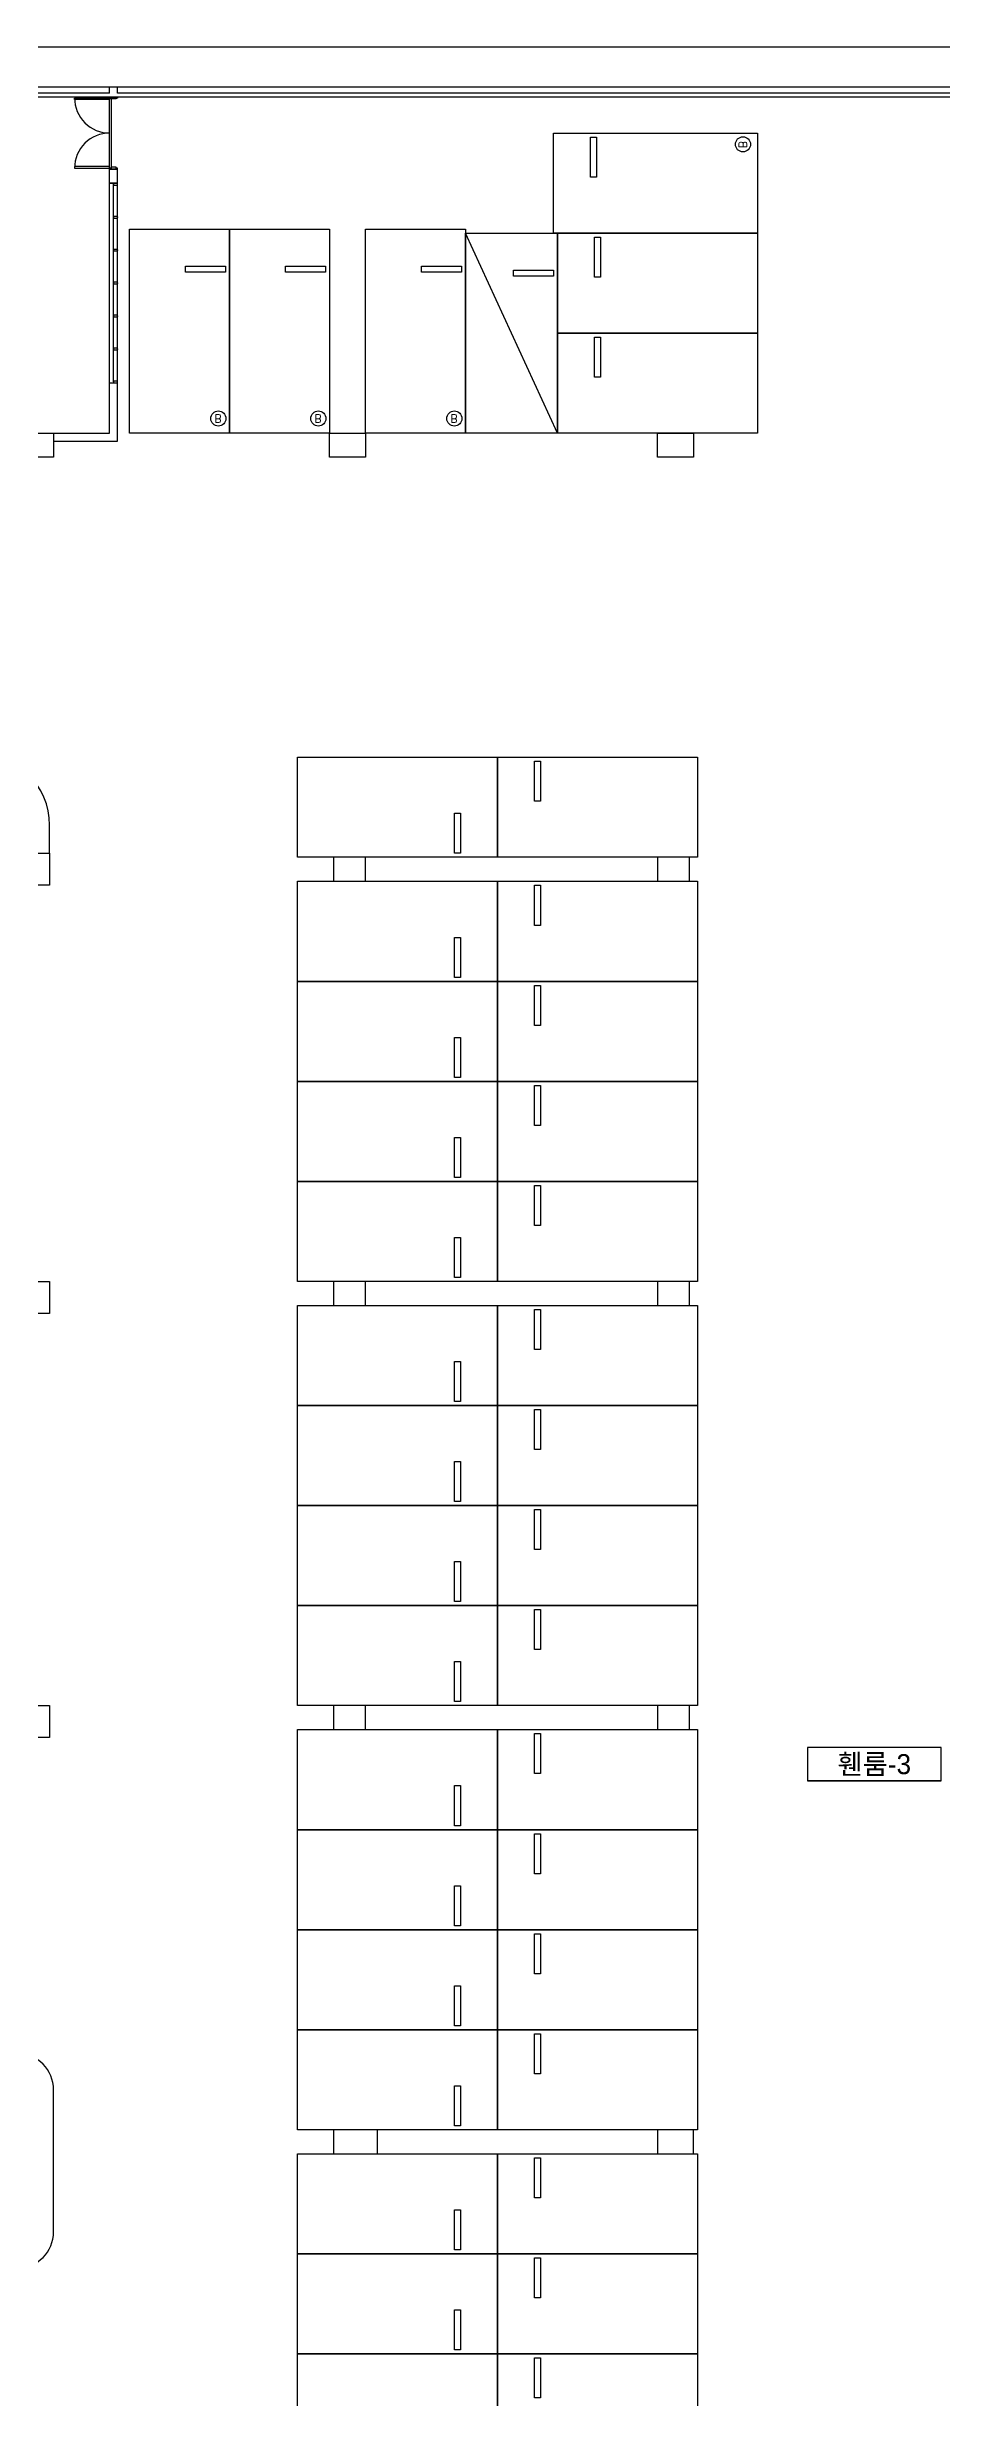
# Model space of a CAD drawing. Header units: millimetres. Extents: x -7614 to 421357, y 87385 to 341757.
# Drawn here: x 124055 to 146406, y 196125 to 254877 of the extents above; entities that cross this region are included whole.
import ezdxf
from ezdxf.enums import TextEntityAlignment as Align

# ---------------------------------------------------------------- set-up
doc = ezdxf.new("R2010")
doc.units = ezdxf.units.MM
doc.header["$LTSCALE"] = 600
doc.header["$MEASUREMENT"] = 0
for name, color, linetype in [('e-plan', 9, 'CONTINUOUS'), ('e-room-box', 7, 'CONTINUOUS'), ('e-text', 6, 'CONTINUOUS')]:
    doc.layers.add(name, color=color, linetype=linetype)
doc.styles.add('kiahn', font='romans.shx', dxfattribs={"bigfont": 'cadhs.shx'})
doc.styles.add('돋움', font='Dotum.ttf')

msp = doc.modelspace()

# ---------------------------------------------------------------- linework, layer by layer
at = {"layer": 'e-plan'}
for p, q in [((163670, 254877), (117234, 254877)), ((164670, 253877), (117776, 253877)), ((125620, 253727), (125620, 253877)), ((125820, 253727), (125820, 253877)), ((125620, 253727), (119670, 253727)), ((148320, 253627), (119670, 253627)), ((124745, 253602), (125620, 253602)), ((124745, 253562), (124745, 253602)), ((125620, 253562), (124745, 253562)), ((125620, 253627), (125620, 253627)), ((125620, 253602), (125620, 253627)), ((125620, 253627), (125820, 253627)), ((125620, 251852), (125620, 253602)), ((125620, 253602), (125620, 253562)), ((125660, 253602), (125620, 253602)), ((125660, 253582), (125660, 253602)), ((125660, 253582), (125660, 251872)), ((125780, 253582), (125660, 253582)), ((125820, 253602), (125780, 253602)), ((125780, 253602), (125780, 253582)), ((148320, 253727), (125820, 253727)), ((125820, 253627), (125820, 253602)), ((136720, 250227), (136720, 252727)), ((136720, 252727), (141820, 252727)), ((141820, 252727), (141820, 250227)), ((137645, 252627), (137795, 252627)), ((137645, 251627), (137645, 252627)), ((137795, 252627), (137795, 251627)), ((125620, 251892), (124745, 251892)), ((124745, 251892), (124745, 251852)), ((124745, 251852), (125620, 251852)), ((125620, 251852), (125620, 251892)), ((125660, 251852), (125620, 251852)), ((125620, 251852), (125620, 251827)), ((125620, 251477), (125620, 251827)), ((125820, 251827), (125620, 251827)), ((125620, 251827), (125820, 251827)), ((125820, 251477), (125620, 251477)), ((125620, 251477), (125820, 251477)), ((125620, 246477), (125620, 251477)), ((125780, 251872), (125660, 251872)), ((125660, 251872), (125660, 251852)), ((125720, 251467), (125720, 251427)), ((125820, 251467), (125720, 251467)), ((125780, 251852), (125780, 251872)), ((125820, 251852), (125780, 251852)), ((125820, 251827), (125820, 251852)), ((125820, 251477), (125820, 251827)), ((125820, 251427), (125820, 251467)), ((137795, 251627), (137645, 251627)), ((125720, 246507), (125720, 251447)), ((125720, 251427), (125820, 251427)), ((125820, 246507), (125820, 251447)), ((125720, 250643), (125720, 250603)), ((125820, 250643), (125720, 250643)), ((125720, 250603), (125820, 250603)), ((125820, 250603), (125820, 250643)), ((126120, 250327), (128620, 250327)), ((126120, 245227), (126120, 250327)), ((128620, 250327), (131120, 250327)), ((128620, 245227), (128620, 250327)), ((128620, 250327), (128620, 245227)), ((131120, 250327), (131120, 245227)), ((132020, 250327), (134520, 250327)), ((132020, 245227), (132020, 250327)), ((134520, 250327), (134520, 245227)), ((125720, 249820), (125720, 249780)), ((125820, 249820), (125720, 249820)), ((125720, 249780), (125820, 249780)), ((125820, 249780), (125820, 249820)), ((136820, 245227), (134520, 250227)), ((134520, 250227), (136820, 250227)), ((134520, 245227), (134520, 250227)), ((141820, 250227), (136720, 250227)), ((136820, 250227), (136820, 245227)), ((136820, 247727), (136820, 250227)), ((136820, 250227), (141820, 250227)), ((137745, 250127), (137895, 250127)), ((137745, 249127), (137745, 250127)), ((137895, 250127), (137895, 249127)), ((141820, 250227), (141820, 247727)), ((127520, 249252), (127520, 249402)), ((127520, 249402), (128520, 249402)), ((128520, 249252), (127520, 249252)), ((128520, 249402), (128520, 249252)), ((130020, 249252), (130020, 249402)), ((130020, 249402), (131020, 249402)), ((131020, 249252), (130020, 249252)), ((131020, 249402), (131020, 249252)), ((133420, 249252), (133420, 249402)), ((133420, 249402), (134420, 249402)), ((134420, 249252), (133420, 249252)), ((134420, 249402), (134420, 249252)), ((135720, 249152), (135720, 249302)), ((135720, 249302), (136720, 249302)), ((136720, 249152), (135720, 249152)), ((136720, 249302), (136720, 249152)), ((137895, 249127), (137745, 249127)), ((125720, 248997), (125720, 248957)), ((125820, 248997), (125720, 248997)), ((125720, 248957), (125820, 248957)), ((125820, 248957), (125820, 248997)), ((125720, 248173), (125720, 248133)), ((125820, 248173), (125720, 248173)), ((125720, 248133), (125820, 248133)), ((125820, 248133), (125820, 248173)), ((125720, 247350), (125720, 247310)), ((125820, 247350), (125720, 247350)), ((125820, 247310), (125820, 247350)), ((141820, 247727), (136820, 247727)), ((136820, 245227), (136820, 247727)), ((136820, 247727), (141820, 247727)), ((137745, 247627), (137895, 247627)), ((137745, 246627), (137745, 247627)), ((137895, 247627), (137895, 246627)), ((141820, 247727), (141820, 245227)), ((125720, 247310), (125820, 247310)), ((125620, 245227), (125620, 246477)), ((125620, 246327), (125620, 246477)), ((125820, 246477), (125620, 246477)), ((125720, 246527), (125720, 246487)), ((125820, 246527), (125720, 246527)), ((125720, 246487), (125820, 246487)), ((125820, 246487), (125820, 246527)), ((125820, 245027), (125820, 246477)), ((137895, 246627), (137745, 246627)), ((124220, 245227), (125620, 245227)), ((124220, 245027), (125820, 245027)), ((128620, 245227), (126120, 245227)), ((131120, 245227), (128620, 245227)), ((134520, 245227), (132020, 245227)), ((136820, 245227), (134520, 245227)), ((141820, 245227), (136820, 245227)), ((130320, 234627), (130320, 237127)), ((130320, 237127), (135320, 237127)), ((135320, 237127), (135320, 234627)), ((135320, 234627), (135320, 237127)), ((135320, 237127), (140320, 237127)), ((136245, 237027), (136395, 237027)), ((136245, 236027), (136245, 237027)), ((136395, 237027), (136395, 236027)), ((140320, 237127), (140320, 234627)), ((134245, 234727), (134245, 235727)), ((134245, 235727), (134395, 235727)), ((134395, 235727), (134395, 234727)), ((136395, 236027), (136245, 236027)), ((124120, 234727), (124120, 235427)), ((135320, 234627), (130320, 234627)), ((134395, 234727), (134245, 234727)), ((140320, 234627), (135320, 234627)), ((130320, 231527), (130320, 234027)), ((130320, 234027), (135320, 234027)), ((135320, 234027), (135320, 231527)), ((135320, 231527), (135320, 234027)), ((135320, 234027), (140320, 234027)), ((136245, 233927), (136395, 233927)), ((136245, 232927), (136245, 233927)), ((136395, 233927), (136395, 232927)), ((140320, 234027), (140320, 231527)), ((136395, 232927), (136245, 232927)), ((134245, 231627), (134245, 232627)), ((134245, 232627), (134395, 232627)), ((134395, 232627), (134395, 231627)), ((130320, 229027), (130320, 231527)), ((130320, 231527), (135320, 231527)), ((135320, 231527), (130320, 231527)), ((134395, 231627), (134245, 231627)), ((135320, 231527), (135320, 229027)), ((140320, 231527), (135320, 231527)), ((135320, 229027), (135320, 231527)), ((135320, 231527), (140320, 231527)), ((140320, 231527), (140320, 229027)), ((136245, 231427), (136395, 231427)), ((136245, 230427), (136245, 231427)), ((136395, 231427), (136395, 230427)), ((136395, 230427), (136245, 230427)), ((134245, 229127), (134245, 230127)), ((134245, 230127), (134395, 230127)), ((134395, 230127), (134395, 229127)), ((130320, 226527), (130320, 229027)), ((130320, 229027), (135320, 229027)), ((135320, 229027), (130320, 229027)), ((134395, 229127), (134245, 229127)), ((135320, 229027), (135320, 226527)), ((140320, 229027), (135320, 229027)), ((135320, 226527), (135320, 229027)), ((135320, 229027), (140320, 229027)), ((136245, 228927), (136395, 228927)), ((136245, 227927), (136245, 228927)), ((136395, 228927), (136395, 227927)), ((140320, 229027), (140320, 226527)), ((134245, 226627), (134245, 227627)), ((134245, 227627), (134395, 227627)), ((134395, 227627), (134395, 226627)), ((136395, 227927), (136245, 227927)), ((135320, 226527), (130320, 226527)), ((130320, 224027), (130320, 226527)), ((130320, 226527), (135320, 226527)), ((134395, 226627), (134245, 226627)), ((135320, 226527), (135320, 224027)), ((140320, 226527), (135320, 226527)), ((135320, 224027), (135320, 226527)), ((135320, 226527), (140320, 226527)), ((136245, 226427), (136395, 226427)), ((136245, 225427), (136245, 226427)), ((136395, 226427), (136395, 225427)), ((140320, 226527), (140320, 224027)), ((134245, 224127), (134245, 225127)), ((134245, 225127), (134395, 225127)), ((134395, 225127), (134395, 224127)), ((136395, 225427), (136245, 225427)), ((135320, 224027), (130320, 224027)), ((134395, 224127), (134245, 224127)), ((140320, 224027), (135320, 224027)), ((130320, 220927), (130320, 223427)), ((130320, 223427), (135320, 223427)), ((135320, 223427), (135320, 220927)), ((135320, 220927), (135320, 223427)), ((135320, 223427), (140320, 223427)), ((136245, 223327), (136395, 223327)), ((136245, 222327), (136245, 223327)), ((136395, 223327), (136395, 222327)), ((140320, 223427), (140320, 220927)), ((136395, 222327), (136245, 222327)), ((134245, 221027), (134245, 222027)), ((134245, 222027), (134395, 222027)), ((134395, 222027), (134395, 221027)), ((130320, 218427), (130320, 220927)), ((130320, 220927), (135320, 220927)), ((135320, 220927), (130320, 220927)), ((134395, 221027), (134245, 221027)), ((135320, 220927), (135320, 218427)), ((140320, 220927), (135320, 220927)), ((135320, 218427), (135320, 220927)), ((135320, 220927), (140320, 220927)), ((140320, 220927), (140320, 218427)), ((136245, 220827), (136395, 220827)), ((136245, 219827), (136245, 220827)), ((136395, 220827), (136395, 219827)), ((136395, 219827), (136245, 219827)), ((134245, 218527), (134245, 219527)), ((134245, 219527), (134395, 219527)), ((134395, 219527), (134395, 218527)), ((130320, 215927), (130320, 218427)), ((130320, 218427), (135320, 218427)), ((135320, 218427), (130320, 218427)), ((134395, 218527), (134245, 218527)), ((135320, 218427), (135320, 215927)), ((140320, 218427), (135320, 218427)), ((135320, 215927), (135320, 218427)), ((135320, 218427), (140320, 218427)), ((136245, 218327), (136395, 218327)), ((136245, 217327), (136245, 218327)), ((136395, 218327), (136395, 217327)), ((140320, 218427), (140320, 215927)), ((134245, 216027), (134245, 217027)), ((134245, 217027), (134395, 217027)), ((134395, 217027), (134395, 216027)), ((136395, 217327), (136245, 217327)), ((135320, 215927), (130320, 215927)), ((130320, 213427), (130320, 215927)), ((130320, 215927), (135320, 215927)), ((134395, 216027), (134245, 216027)), ((135320, 215927), (135320, 213427)), ((140320, 215927), (135320, 215927)), ((135320, 213427), (135320, 215927)), ((135320, 215927), (140320, 215927)), ((136245, 215827), (136395, 215827)), ((136245, 214827), (136245, 215827)), ((136395, 215827), (136395, 214827)), ((140320, 215927), (140320, 213427)), ((134245, 213527), (134245, 214527)), ((134245, 214527), (134395, 214527)), ((134395, 214527), (134395, 213527)), ((136395, 214827), (136245, 214827)), ((135320, 213427), (130320, 213427)), ((134395, 213527), (134245, 213527)), ((140320, 213427), (135320, 213427)), ((130320, 210327), (130320, 212827)), ((130320, 212827), (135320, 212827)), ((135320, 212827), (135320, 210327)), ((135320, 210327), (135320, 212827)), ((135320, 212827), (140320, 212827)), ((136245, 212727), (136395, 212727)), ((136245, 211727), (136245, 212727)), ((136395, 212727), (136395, 211727)), ((140320, 212827), (140320, 210327)), ((136395, 211727), (136245, 211727)), ((134245, 210427), (134245, 211427)), ((134245, 211427), (134395, 211427)), ((134395, 211427), (134395, 210427)), ((134395, 210427), (134245, 210427)), ((130320, 207827), (130320, 210327)), ((130320, 210327), (135320, 210327)), ((135320, 210327), (130320, 210327)), ((135320, 210327), (135320, 207827)), ((140320, 210327), (135320, 210327)), ((135320, 207827), (135320, 210327)), ((135320, 210327), (140320, 210327)), ((136245, 210227), (136395, 210227)), ((136245, 209227), (136245, 210227)), ((136395, 210227), (136395, 209227)), ((140320, 210327), (140320, 207827)), ((136395, 209227), (136245, 209227)), ((134245, 207927), (134245, 208927)), ((134245, 208927), (134395, 208927)), ((134395, 208927), (134395, 207927)), ((130320, 205327), (130320, 207827)), ((130320, 207827), (135320, 207827)), ((135320, 207827), (130320, 207827)), ((134395, 207927), (134245, 207927)), ((135320, 207827), (135320, 205327)), ((140320, 207827), (135320, 207827)), ((135320, 205327), (135320, 207827)), ((135320, 207827), (140320, 207827)), ((136245, 207727), (136395, 207727)), ((136245, 206727), (136245, 207727)), ((136395, 207727), (136395, 206727)), ((140320, 207827), (140320, 205327)), ((134245, 205427), (134245, 206427)), ((134245, 206427), (134395, 206427)), ((134395, 206427), (134395, 205427)), ((136395, 206727), (136245, 206727)), ((135320, 205327), (130320, 205327)), ((130320, 202827), (130320, 205327)), ((130320, 205327), (135320, 205327)), ((134395, 205427), (134245, 205427)), ((135320, 205327), (135320, 202827)), ((140320, 205327), (135320, 205327)), ((135320, 202827), (135320, 205327)), ((135320, 205327), (140320, 205327)), ((136245, 205227), (136395, 205227)), ((136245, 204227), (136245, 205227)), ((136395, 205227), (136395, 204227)), ((140320, 205327), (140320, 202827)), ((134245, 202927), (134245, 203927)), ((134245, 203927), (134395, 203927)), ((134395, 203927), (134395, 202927)), ((136395, 204227), (136245, 204227)), ((124220, 200276), (124220, 203827)), ((135320, 202827), (130320, 202827)), ((134395, 202927), (134245, 202927)), ((140320, 202827), (135320, 202827)), ((130320, 199727), (130320, 202227)), ((130320, 202227), (135320, 202227)), ((135320, 202227), (135320, 199727)), ((135320, 199727), (135320, 202227)), ((135320, 202227), (140320, 202227)), ((136245, 202127), (136395, 202127)), ((136245, 201127), (136245, 202127)), ((136395, 202127), (136395, 201127)), ((140320, 202227), (140320, 199727)), ((136395, 201127), (136245, 201127)), ((134245, 199827), (134245, 200827)), ((134245, 200827), (134395, 200827)), ((134395, 200827), (134395, 199827)), ((134395, 199827), (134245, 199827)), ((130320, 197227), (130320, 199727)), ((130320, 199727), (135320, 199727)), ((135320, 199727), (130320, 199727)), ((135320, 199727), (135320, 197227)), ((140320, 199727), (135320, 199727)), ((135320, 197227), (135320, 199727)), ((135320, 199727), (140320, 199727)), ((136245, 199627), (136395, 199627)), ((136245, 198627), (136245, 199627)), ((136395, 199627), (136395, 198627)), ((140320, 199727), (140320, 197227)), ((136395, 198627), (136245, 198627)), ((134245, 197327), (134245, 198327)), ((134245, 198327), (134395, 198327)), ((134395, 198327), (134395, 197327)), ((130320, 194727), (130320, 197227)), ((130320, 197227), (135320, 197227)), ((135320, 197227), (130320, 197227)), ((134395, 197327), (134245, 197327)), ((135320, 197227), (135320, 194727)), ((140320, 197227), (135320, 197227)), ((135320, 194727), (135320, 197227)), ((135320, 197227), (140320, 197227)), ((136245, 197127), (136395, 197127)), ((136245, 196127), (136245, 197127)), ((136395, 197127), (136395, 196127)), ((140320, 197227), (140320, 194727)), ((136395, 196127), (136245, 196127))]:
    msp.add_line(p, q, dxfattribs=at)
at = {"layer": 'e-plan', "ltscale": 0.5}
for p, q in [((123320, 245227), (124220, 245227)), ((124220, 245227), (124220, 244627)), ((131120, 245227), (132020, 245227)), ((131120, 244627), (131120, 245227)), ((132020, 245227), (132020, 244627)), ((139320, 245227), (140220, 245227)), ((139320, 244627), (139320, 245227)), ((140220, 245227), (140220, 244627)), ((124220, 244627), (123320, 244627)), ((132020, 244627), (131120, 244627)), ((140220, 244627), (139320, 244627)), ((123320, 234727), (124120, 234727)), ((124120, 234727), (124120, 233927)), ((132020, 234627), (131220, 234627)), ((131220, 234627), (131220, 234027)), ((132020, 234027), (132020, 234627)), ((140120, 234627), (139320, 234627)), ((139320, 234627), (139320, 234027)), ((140120, 234027), (140120, 234627)), ((124120, 233927), (123320, 233927)), ((131220, 234027), (132020, 234027)), ((139320, 234027), (140120, 234027)), ((123321, 224027), (124120, 224027)), ((124120, 224027), (124120, 223227)), ((132020, 224027), (131220, 224027)), ((131220, 224027), (131220, 223427)), ((132020, 223427), (132020, 224027)), ((140120, 224027), (139320, 224027)), ((139320, 224027), (139320, 223427)), ((140120, 223427), (140120, 224027)), ((131220, 223427), (132020, 223427)), ((139320, 223427), (140120, 223427)), ((124120, 223227), (123321, 223227)), ((123320, 213427), (124120, 213427)), ((124120, 213427), (124120, 212627)), ((132020, 213427), (131220, 213427)), ((131220, 213427), (131220, 212827)), ((132020, 212827), (132020, 213427)), ((140120, 213427), (139320, 213427)), ((139320, 213427), (139320, 212827)), ((140120, 212827), (140120, 213427)), ((131220, 212827), (132020, 212827)), ((139320, 212827), (140120, 212827)), ((124120, 212627), (123320, 212627)), ((132320, 202827), (131220, 202827)), ((131220, 202827), (131220, 202227)), ((132320, 202227), (132320, 202827)), ((140220, 202827), (139320, 202827)), ((139320, 202827), (139320, 202227)), ((140220, 202227), (140220, 202827)), ((131220, 202227), (132320, 202227)), ((139320, 202227), (140220, 202227))]:
    msp.add_line(p, q, dxfattribs=at)
at = {"layer": 'e-plan'}
for centre in [(141455, 252445), (128339, 245592), (130839, 245592), (134239, 245592)]:
    msp.add_circle(centre, 189, dxfattribs=at)
for centre, radius, start, end in [((125620, 253602), 875, 179.99997, 270.00012), ((125620, 251852), 875, 89.99988, 180.00003), ((122320, 235427), 1800, 0, 90), ((123320, 203827), 900, 0, 90), ((123320, 200276), 900, 270, 0)]:
    msp.add_arc(centre, radius, start, end, dxfattribs=at)
for p in [(125820, 250623), (125820, 249800), (125820, 248977), (125820, 248153), (125820, 247330)]:
    msp.add_point(p, dxfattribs=at)
at = {"layer": 'e-room-box'}
for p, q in [((146406, 212381), (143072, 212381)), ((143072, 212381), (143072, 211548)), ((146406, 211548), (146406, 212381)), ((146406, 211548), (143072, 211548)), ((143072, 211548), (146406, 211548))]:
    msp.add_line(p, q, dxfattribs=at)

# ---------------------------------------------------------------- texts
at = {"layer": 'e-plan', "style": 'kiahn', "text_generation_flag": 4}
msp.add_text('B', height=200, rotation=90, dxfattribs=at).set_placement((141354, 252346))
for p in [(128240, 245693), (130740, 245693), (134140, 245693)]:
    msp.add_text('B', height=200, dxfattribs=at).set_placement(p)
at = {"layer": 'e-text', "style": '돋움'}
msp.add_text('휀룸-3', height=500, dxfattribs=at).set_placement((144739, 211965), align=Align.MIDDLE_CENTER)

doc.saveas('drawing.dxf')
